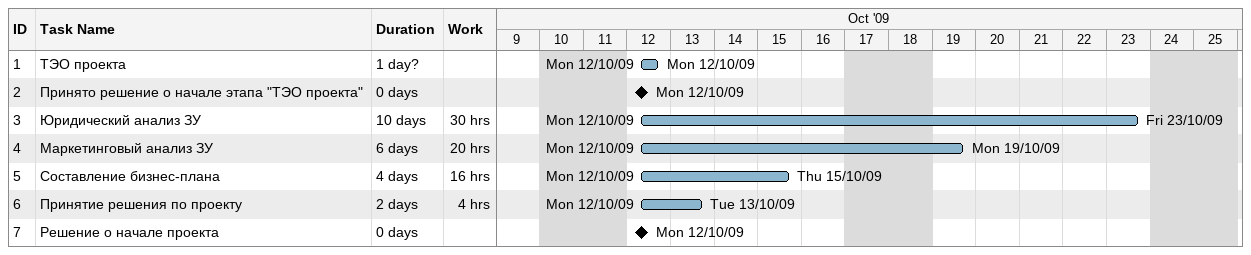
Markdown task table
| ID | Task | Duration | Start | Finish | Work (h) |
|---|---|---|---|---|---|
| 1 | ТЭО проекта | 1d? | 2009-10-12 | 2009-10-12 |  |
| 2 | Принято решение о начале этапа "ТЭО проекта" | 0d | 2009-10-12 | 2009-10-12 |  |
| 3 | Юридический анализ ЗУ | 10d | 2009-10-12 | 2009-10-23 | 30 |
| 4 | Маркетинговый анализ ЗУ | 6d | 2009-10-12 | 2009-10-19 | 20 |
| 5 | Составление бизнес-плана | 4d | 2009-10-12 | 2009-10-15 | 16 |
| 6 | Принятие решения по проекту | 2d | 2009-10-12 | 2009-10-13 | 4 |
| 7 | Решение о начале проекта | 0d | 2009-10-12 | 2009-10-12 |  |
